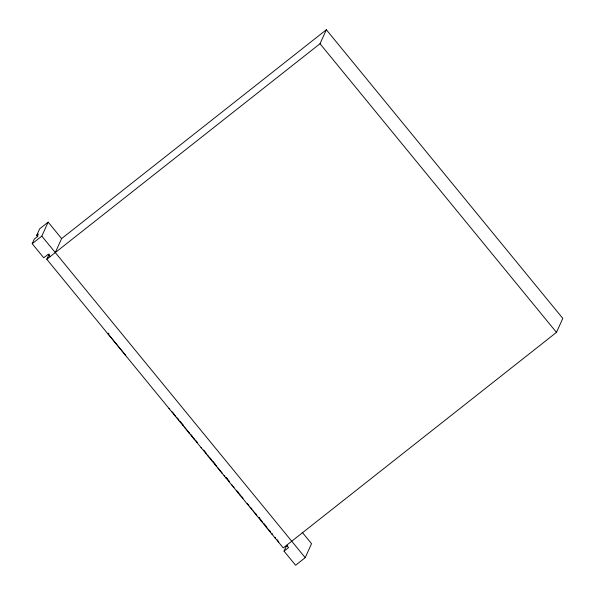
<?xml version="1.0" encoding="UTF-8"?>
<svg xmlns="http://www.w3.org/2000/svg" width="595" height="595" viewBox="0 0 595 595"><rect width="100%" height="100%" fill="white"/><g stroke="black" fill="none" stroke-linecap="round" stroke-linejoin="round"><path stroke-width="0.89" d="M50.173 256.594L48.255 254.251L43.747 257.806L32.197 243.705L34.317 239.034L37.091 236.847L38.37 234.021L36.719 235.322L37.879 236.728M36.719 235.322L39.657 228.844L48.15 222.143L61.627 238.588L55.283 252.563M32.197 243.705L41.814 236.118L48.15 222.143M61.627 238.588L326.35 29.75L562.803 318.399L556.466 332.374L283.25 547.913L46.797 259.264L49.184 253.991M125.753 355.401L108.208 333.988L108.558 333.222M46.797 259.264L320.013 43.725L326.35 29.75M302.178 532.25L311.549 543.689L305.213 557.664L295.596 565.25L284.046 551.149L286.165 546.478L287.549 545.384M48.47 255.567L49.162 255.024L48.374 255.791M47.303 258.148L47.994 257.605L47.213 258.342M108.208 333.988L108.907 333.438M284.046 551.149L288.553 547.593L286.626 545.251M169.746 408.661L169.054 408.274L169.278 408.787M173.77 413.488L171.977 411.755M175.451 416.322L175.808 416.522L173.591 413.815L173.814 414.321M178.374 419.118L176.581 417.378M179.028 419.996L178.344 419.616L178.567 420.122M180.203 422.115L180.56 422.316L180.136 421.349M183.052 424.83L180.843 422.123M183.498 425.455L182.814 425.068L183.029 425.574M184.666 427.567L185.023 427.775L184.606 426.801M189.203 433.108L189.56 433.309L187.351 430.609L187.566 431.115M192.133 435.904L190.333 434.171M193.955 438.909L194.312 439.11L192.096 436.403L192.319 436.916M196.811 441.616L195.019 439.884M197.25 442.241L196.566 441.854L196.789 442.368M205.885 452.698L203.668 449.991M207.707 455.696L208.064 455.896L207.648 454.93M210.779 458.671L208.979 456.93M212.385 461.408L212.75 461.608L210.533 458.909L210.749 459.414M215.241 464.122L213.025 461.415M221.675 472.75L222.032 472.951L219.815 470.243L220.038 470.757M224.828 475.911L224.144 475.524L224.367 476.03M227.327 478.417L226.643 478.03L228.852 480.738M225.996 478.03L226.36 478.231L225.936 477.257M229.365 481.444L228.681 481.065L228.904 481.571M234.118 487.245L233.433 486.866L233.649 487.372M238.141 492.072L236.349 490.339M239.755 494.817L240.112 495.018L237.896 492.318L238.119 492.824M242.611 497.524L240.811 495.791M243.124 498.238L242.433 497.851L242.656 498.365M251.893 508.866L250.101 507.126M253.507 511.611L253.864 511.812L253.448 510.837M256.363 514.318L254.571 512.585M256.876 515.025L256.192 514.645L256.408 515.151M259.442 517.62L258.758 517.241L260.967 519.941M265.861 525.913L263.644 523.213M267.475 528.658L267.832 528.858L265.615 526.159L265.839 526.664M270.331 531.365L268.538 529.632M272.012 534.198L272.369 534.399L271.952 533.432M275.589 537.873L274.905 537.493L275.128 537.999M320.013 43.725L556.466 332.374M41.814 236.118L305.213 557.664M216.863 466.183L215.07 464.45L215.286 464.955M248.978 505.386L247.185 503.653L247.408 504.158M262.73 522.179L260.937 520.439L261.16 520.952M185.729 428.541L186.837 429.895M218.06 468.012L219.161 469.358M231.671 484.628L232.779 485.981M278.72 542.06L277.188 539.739M270.152 531.692L270.375 532.198M251.648 509.104L251.871 509.61M205.855 453.197L206.071 453.702M201.103 447.395L201.326 447.901"/></g></svg>
